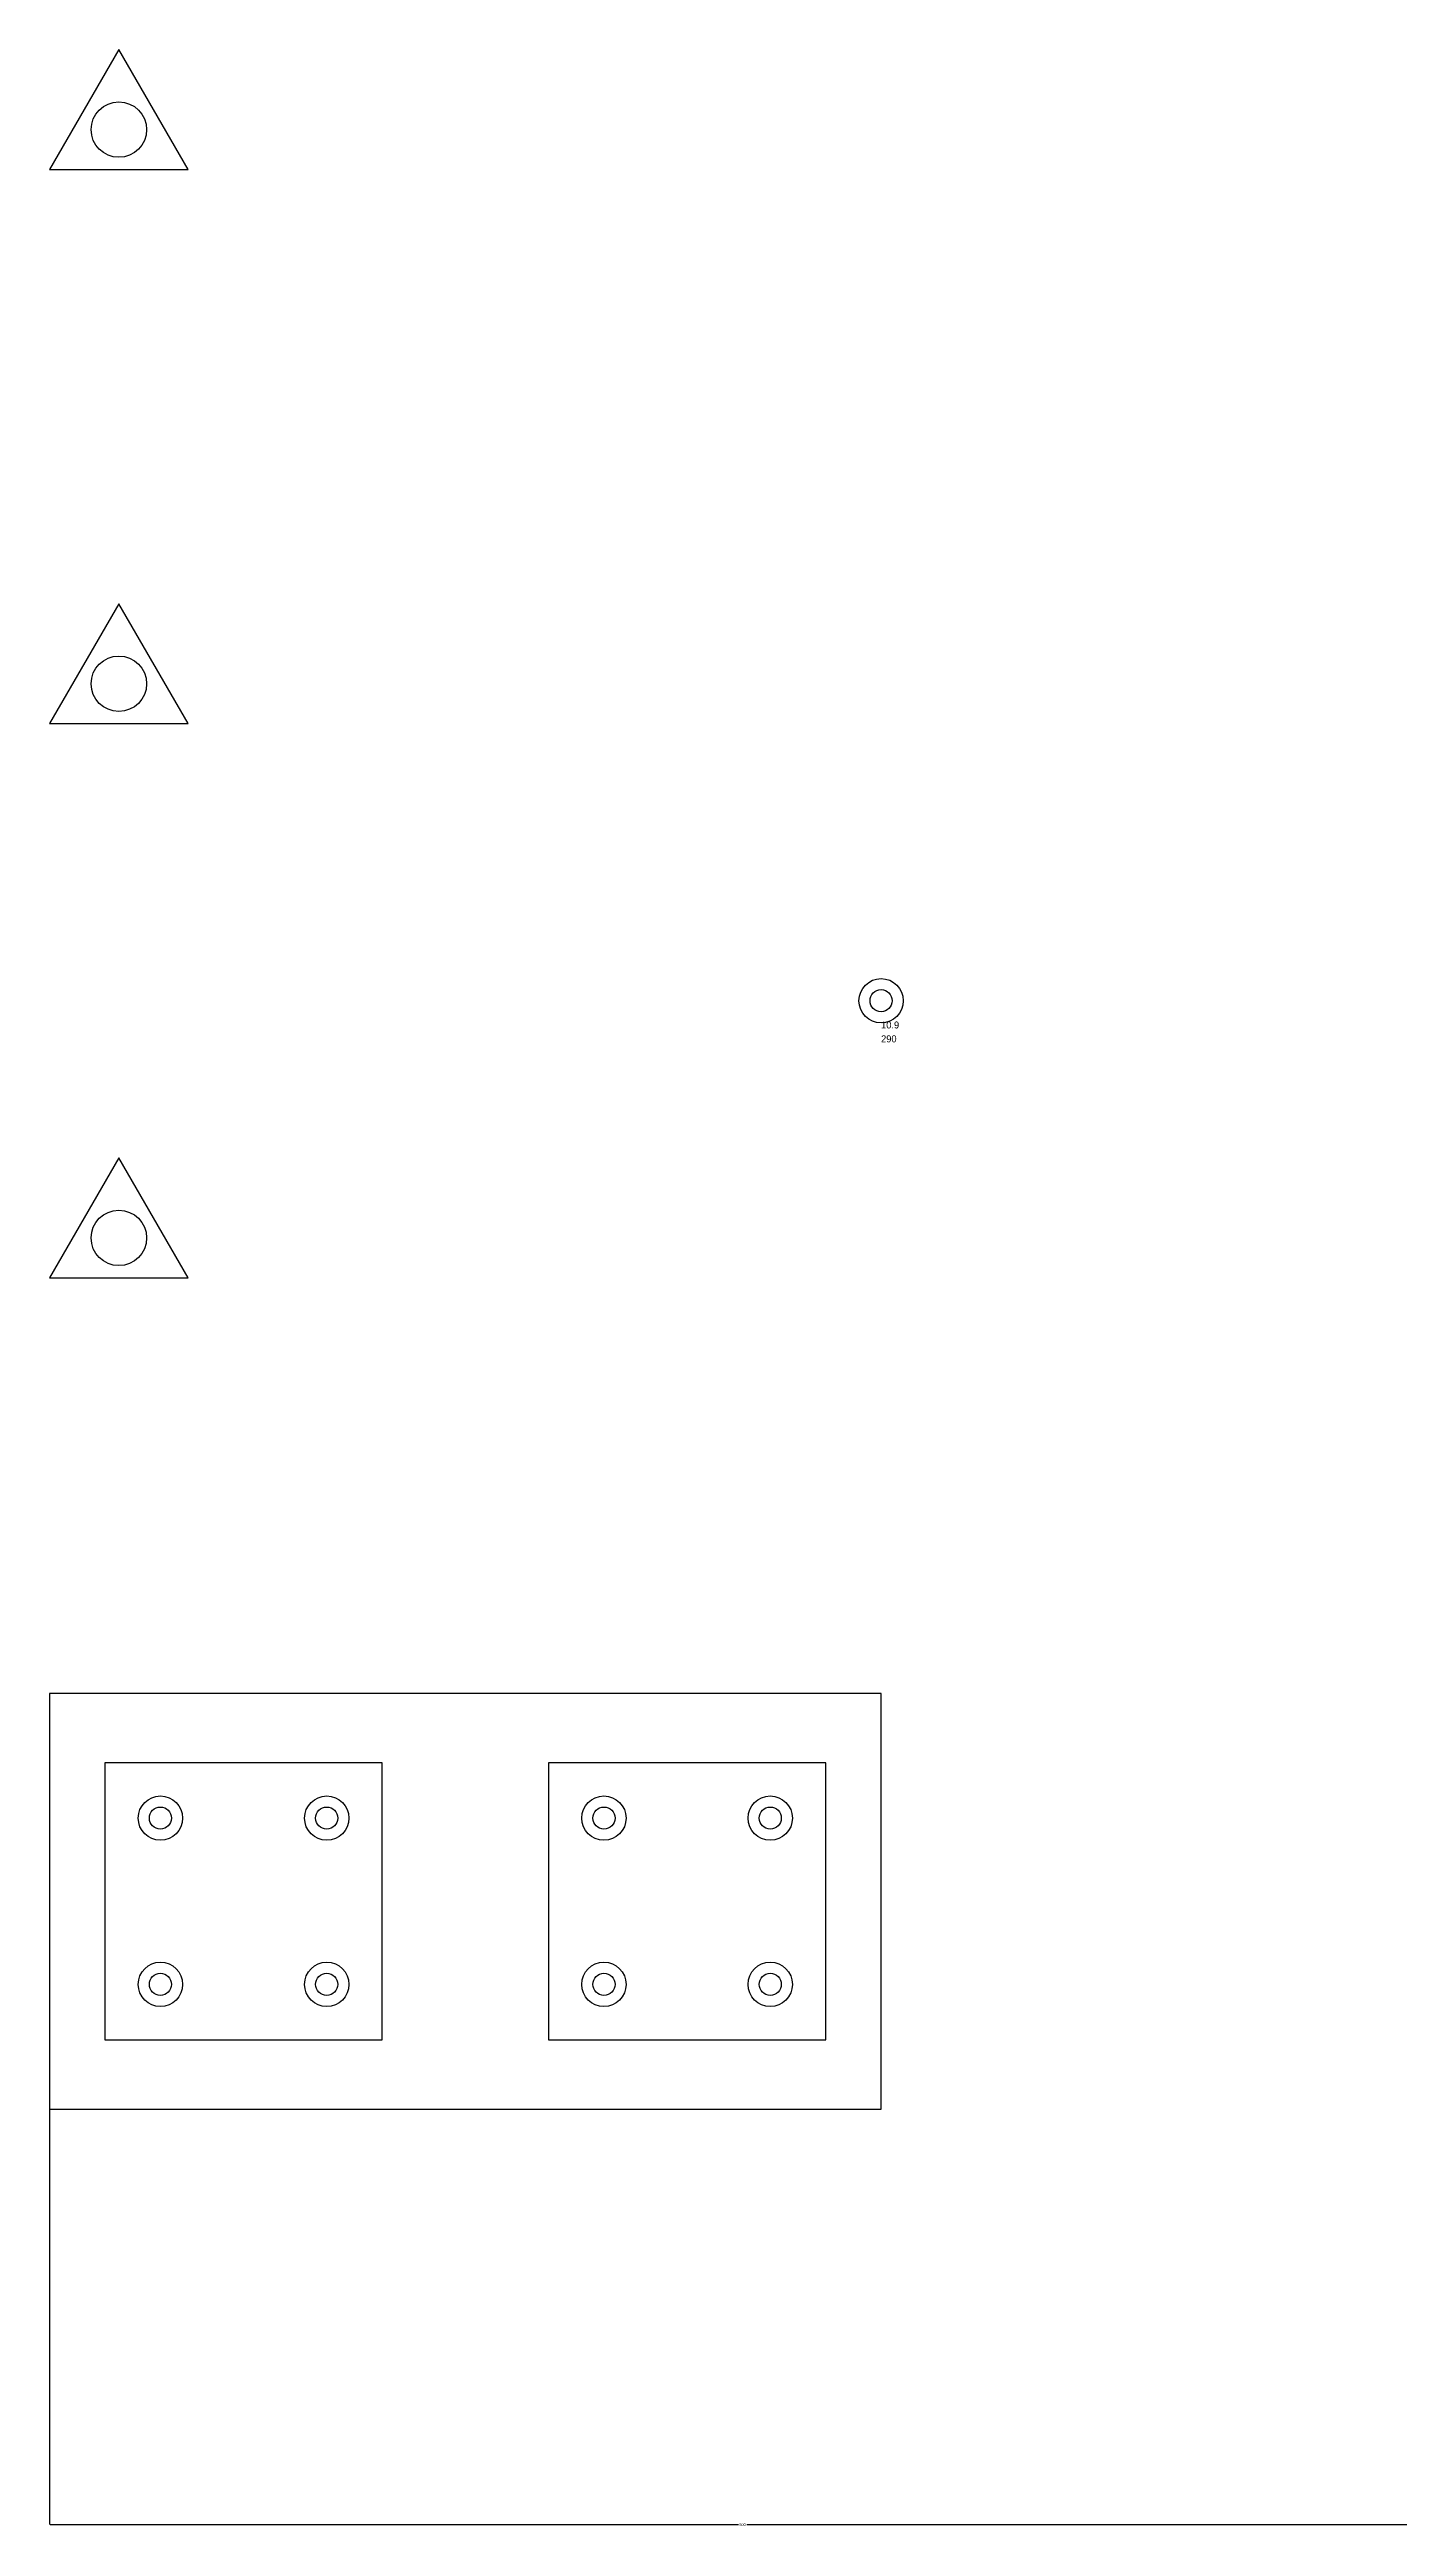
# Model space of a CAD drawing. Header units: metres. Extents: x 100 to 1400, y -53 to 843.
# Drawn here: x 100 to 587, y -51 to 843 of the extents above; entities that cross this region are included whole.
import ezdxf

# ---------------------------------------------------------------- set-up
doc = ezdxf.new("R2010")
doc.units = ezdxf.units.M
for name, color, linetype in [('ANONYMOUS_GROUPS', 6, 'Continuous'), ('DIMENSIONS_RAW', 3, 'Continuous'), ('EQUIPMENT_BLOCKS', 4, 'Continuous'), ('STRUCTURAL_COLUMNS', 5, 'Continuous')]:
    doc.layers.add(name, color=color, linetype=linetype)
doc.dimstyles.get("Standard").update_dxf_attribs({"dimtxt": 2.5, "dimasz": 2.5, "dimexe": 1.25, "dimexo": 0.625, "dimtad": 1, "dimcen": 2.5, "dimazin": 3, "dimtfac": 1, "dimtmove": 0, "dimatfit": 3})

# ---------------------------------------------------------------- blocks, each defined once
blk = doc.blocks.new('BOLT_M16')
at = {"color": 5}
for radius in [8, 4]:
    blk.add_circle((0, 0), radius, dxfattribs=at)
for tag, p in [('GRADE', (0, -10)), ('TORQUE_NM', (0, -15))]:
    blk.add_attdef(tag, p, '', height=3)
blk = doc.blocks.new('STRUCTURAL_BRACKET')
at = {"color": 2}
blk.add_lwpolyline([(0, 0), (100, 0), (100, 100), (0, 100)], close=True, dxfattribs=at)
for p in [(20, 80), (80, 80), (20, 20), (80, 20)]:
    blk.add_blockref('BOLT_M16', p)
blk = doc.blocks.new('ASSEMBLY_GIRDER_JOINT')
at = {"color": 6}
blk.add_lwpolyline([(0, 0), (300, 0), (300, 150), (0, 150)], close=True, dxfattribs=at)
for p in [(20, 25), (180, 25)]:
    blk.add_blockref('STRUCTURAL_BRACKET', p)
blk = doc.blocks.new('*U1')
at = {"color": 6}
blk.add_lwpolyline([(0, 0), (50, 0), (25, 43.3)], close=True, dxfattribs=at)
blk.add_circle((25, 14.4), 10, dxfattribs=at)
blk = doc.blocks.new('_CLOSEDFILLED')
at = {"color": 0, "linetype": 'BYBLOCK'}
blk.add_solid([(-1, 0.2), (0, 0), (-1, -0.2)], dxfattribs=at)
blk = doc.blocks.new('*D1')
for p, q in [((100, 100), (100, -50)), ((600, 100), (600, -50)), ((100.25, -50), (348.5, -50)), ((351.5, -50), (599.75, -50))]:
    blk.add_line(p, q)
at = {"layer": 'Defpoints'}
for p in [(100, 100), (600, 100), (100, -50)]:
    blk.add_point(p, dxfattribs=at)
at = {"layer": 'DIMENSIONS_RAW', "xscale": 0.25, "yscale": 0.25, "rotation": 180}
blk.add_blockref('_CLOSEDFILLED', (100, -50), dxfattribs=at)
at = {"layer": 'DIMENSIONS_RAW', "xscale": 0.25, "yscale": 0.25}
blk.add_blockref('_CLOSEDFILLED', (600, -50), dxfattribs=at)
at = {"layer": 'DIMENSIONS_RAW', "insert": (350, -50), "char_height": 1, "attachment_point": 5}
blk.add_mtext('500', dxfattribs=at)

msp = doc.modelspace()

# ---------------------------------------------------------------- block references
at = {"layer": 'ANONYMOUS_GROUPS'}
for p in [(100, 800), (100, 600), (100, 400)]:
    msp.add_blockref('*U1', p, dxfattribs=at)
at = {"layer": 'EQUIPMENT_BLOCKS'}
msp.add_blockref('ASSEMBLY_GIRDER_JOINT', (100, 100), dxfattribs=at)
at = {"layer": 'STRUCTURAL_COLUMNS'}
ref = msp.add_blockref('BOLT_M16', (400, 500), dxfattribs=at)
ref.add_attrib('GRADE', '10.9', (400, 490), dxfattribs={"height": 2.5})
ref.add_attrib('TORQUE_NM', '290', (400, 485), dxfattribs={"height": 2.5})

# ---------------------------------------------------------------- dimensions: what is measured, and where the dimension line sits
at = {"layer": 'DIMENSIONS_RAW'}
dim = msp.add_linear_dim(base=(100, -50), p1=(100, 100), p2=(600, 100), dimstyle='Standard', dxfattribs=at)
dim.commit()
dim.dimension.update_dxf_attribs({"geometry": '*D1', "text_midpoint": (350, -50)})

doc.saveas('drawing.dxf')
